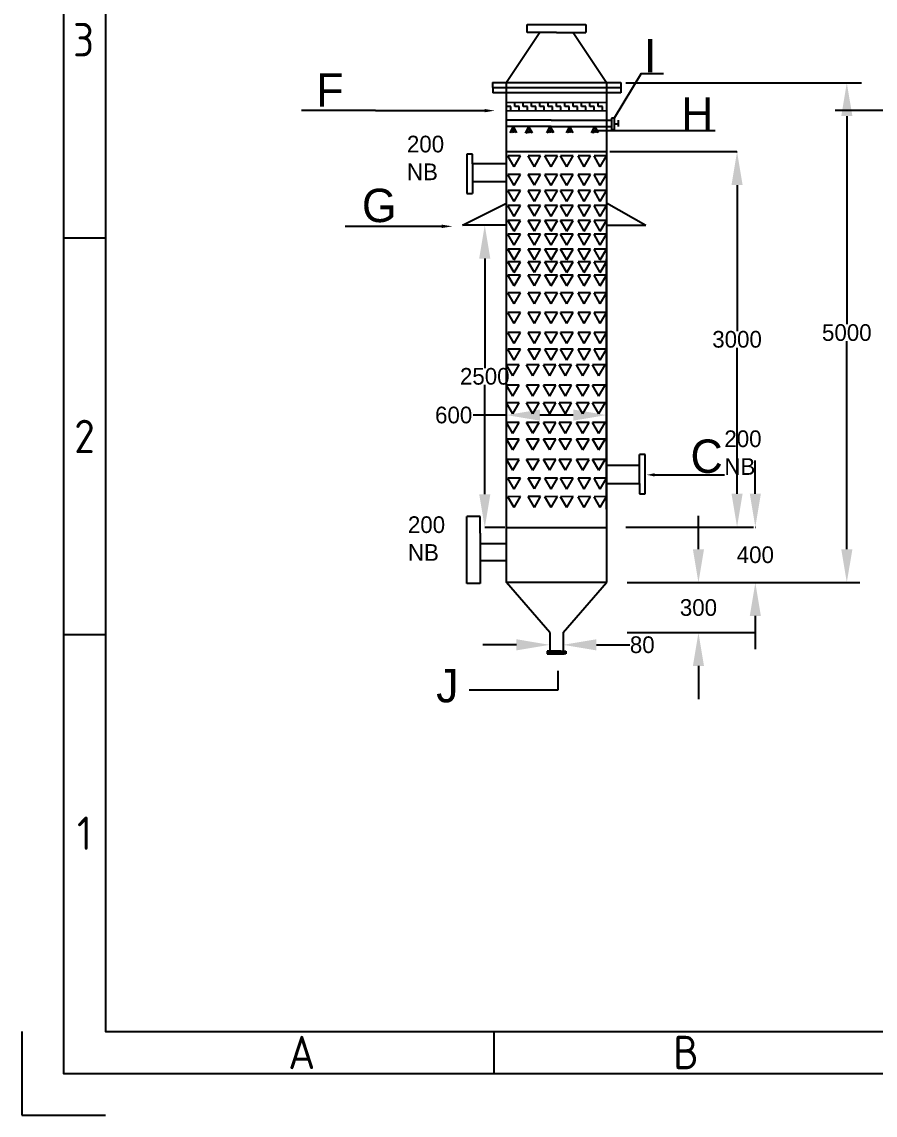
# Model space of a CAD drawing. Header units: inches. Extents: x -36349 to 130474, y -1458 to 49216.
# Drawn here: x 26691 to 31808, y 145 to 6702 of the extents above; entities that cross this region are included whole.
import ezdxf
from ezdxf.enums import TextEntityAlignment as Align

# ---------------------------------------------------------------- set-up
doc = ezdxf.new("R2010")
doc.units = ezdxf.units.IN
doc.header["$MEASUREMENT"] = 0
for name, color, linetype in [('BORDER', 7, 'Continuous'), ('EQTXT', 6, 'Continuous'), ('Layer1', 7, 'Continuous')]:
    doc.layers.add(name, color=color, linetype=linetype)
doc.styles.add('ISOCP', font='isocp.shx')
doc.dimstyles.get("Standard").update_dxf_attribs({"dimtxt": 80, "dimasz": 50, "dimexe": 0.18, "dimexo": 40, "dimgap": 0.09, "dimtad": 0, "dimtih": 1, "dimtoh": 1, "dimdec": 0, "dimzin": 0, "dimdsep": 46, "dimtxsty": 'Standard', "dimcen": 0.09, "dimclrd": 6, "dimclre": 6, "dimclrt": 5, "dimadec": 0, "dimazin": 0, "dimtfac": 1, "dimtdec": 0, "dimtofl": 0, "dimtmove": 0, "dimatfit": 3, "dimfxl": 1, "dimtolj": 1, "dimtzin": 0, "dimarcsym": 0})

# ---------------------------------------------------------------- blocks, each defined once
blk = doc.blocks.new('*D103')
at = {"layer": 'Defpoints', "color": 0, "linetype": 'ByBlock', "transparency": 16777216}
for p in [(29597.1, 4343.6), (29597.1, 4343.6), (30197, 4343.6)]:
    blk.add_point(p, dxfattribs=at)
at = {"layer": 'EQTXT', "color": 6, "lineweight": -2, "transparency": 16777216}
for p, q in [((29597.1, 4343.6), (29397.1, 4343.6)), ((29597.1, 4343.6), (29597.1, 4343.8)), ((29997, 4343.6), (29797.1, 4343.6)), ((30197, 4343.6), (30197, 4343.8))]:
    blk.add_line(p, q, dxfattribs=at)
at = {"layer": 'EQTXT', "color": 6, "linetype": 'ByBlock', "transparency": 16777216}
for points in [[(29797.1, 4376.9), (29797.1, 4310.3), (29597.1, 4343.6)], [(29997, 4376.9), (29997, 4310.3), (30197, 4343.6)]]:
    blk.add_solid(points, dxfattribs=at)
at = {"layer": 'EQTXT', "color": 7, "linetype": 'ByBlock', "transparency": 16777216, "insert": (29280.3, 4343.6), "char_height": 100, "attachment_point": 5}
blk.add_mtext('\\A1;600', dxfattribs=at)
blk = doc.blocks.new('*D105')
at = {"layer": 'Defpoints', "color": 0, "linetype": 'ByBlock', "transparency": 16777216}
for p in [(30491.4, 5922.9), (30491.4, 3672.3), (30979.6, 3672.3)]:
    blk.add_point(p, dxfattribs=at)
at = {"layer": 'EQTXT', "color": 6, "lineweight": -2, "transparency": 16777216}
for p, q in [((30978.6, 5922.9), (30979.8, 5922.9)), ((30979.6, 5722.9), (30979.6, 4847.7)), ((30979.6, 3872.3), (30979.6, 4747.5)), ((30978.6, 3672.3), (30979.8, 3672.3))]:
    blk.add_line(p, q, dxfattribs=at)
at = {"layer": 'EQTXT', "color": 6, "linetype": 'ByBlock', "transparency": 16777216}
for points in [[(30946.3, 5722.9), (31013, 5722.9), (30979.6, 5922.9)], [(30946.3, 3872.3), (31013, 3872.3), (30979.6, 3672.3)]]:
    blk.add_solid(points, dxfattribs=at)
at = {"layer": 'EQTXT', "color": 7, "linetype": 'ByBlock', "transparency": 16777216, "insert": (30979.6, 4797.6), "char_height": 100, "attachment_point": 5}
blk.add_mtext('\\A1;3000', dxfattribs=at)
blk = doc.blocks.new('*D107')
at = {"layer": 'Defpoints', "color": 0, "linetype": 'ByBlock', "transparency": 16777216}
for p in [(31077.4, 3672.3), (31077.4, 3339), (31089.2, 3339)]:
    blk.add_point(p, dxfattribs=at)
at = {"layer": 'EQTXT', "color": 6, "lineweight": -2, "transparency": 16777216}
for p, q in [((31089.2, 3872.3), (31089.2, 4072.3)), ((31089.2, 3672.3), (31089.4, 3672.3)), ((31089.2, 3339), (31089.4, 3339)), ((31089.2, 3139), (31089.2, 2939))]:
    blk.add_line(p, q, dxfattribs=at)
at = {"layer": 'EQTXT', "color": 6, "linetype": 'ByBlock', "transparency": 16777216}
for points in [[(31055.9, 3872.3), (31122.6, 3872.3), (31089.2, 3672.3)], [(31055.9, 3139), (31122.6, 3139), (31089.2, 3339)]]:
    blk.add_solid(points, dxfattribs=at)
at = {"layer": 'EQTXT', "color": 7, "linetype": 'ByBlock', "transparency": 16777216, "insert": (31089.2, 3505.6), "char_height": 100, "attachment_point": 5}
blk.add_mtext('\\A1;400', dxfattribs=at)
blk = doc.blocks.new('*D108')
at = {"layer": 'Defpoints', "color": 0, "linetype": 'ByBlock', "transparency": 16777216}
for p in [(31089.2, 3339), (30748.1, 3039), (31089.2, 3039)]:
    blk.add_point(p, dxfattribs=at)
at = {"layer": 'EQTXT', "color": 6, "lineweight": -2, "transparency": 16777216}
for p, q in [((30748.1, 3539), (30748.1, 3739)), ((30749.1, 3339), (30747.9, 3339)), ((30749.1, 3039), (30747.9, 3039)), ((30748.1, 2839), (30748.1, 2639))]:
    blk.add_line(p, q, dxfattribs=at)
at = {"layer": 'EQTXT', "color": 6, "linetype": 'ByBlock', "transparency": 16777216}
for points in [[(30714.7, 3539), (30781.4, 3539), (30748.1, 3339)], [(30714.7, 2839), (30781.4, 2839), (30748.1, 3039)]]:
    blk.add_solid(points, dxfattribs=at)
at = {"layer": 'EQTXT', "color": 7, "linetype": 'ByBlock', "transparency": 16777216, "insert": (30748.1, 3189), "char_height": 100, "attachment_point": 5}
blk.add_mtext('\\A1;300', dxfattribs=at)
blk = doc.blocks.new('*D109')
at = {"layer": 'Defpoints', "color": 0, "linetype": 'ByBlock', "transparency": 16777216}
for p in [(29467.5, 5482.6), (29466.7, 3668.6), (29467.5, 3668.6)]:
    blk.add_point(p, dxfattribs=at)
at = {"layer": 'EQTXT', "color": 6, "lineweight": -2, "transparency": 16777216}
for p, q in [((29466.7, 5482.6), (29466.5, 5482.6)), ((29466.7, 5282.6), (29466.7, 4625.7)), ((29466.7, 3868.6), (29466.7, 4525.5)), ((29466.7, 3668.6), (29466.5, 3668.6))]:
    blk.add_line(p, q, dxfattribs=at)
at = {"layer": 'EQTXT', "color": 6, "linetype": 'ByBlock', "transparency": 16777216}
for points in [[(29433.4, 5282.6), (29500.1, 5282.6), (29466.7, 5482.6)], [(29433.4, 3868.6), (29500.1, 3868.6), (29466.7, 3668.6)]]:
    blk.add_solid(points, dxfattribs=at)
at = {"layer": 'EQTXT', "color": 7, "linetype": 'ByBlock', "transparency": 16777216, "insert": (29466.7, 4575.6), "char_height": 100, "attachment_point": 5}
blk.add_mtext('\\A1;2500', dxfattribs=at)
blk = doc.blocks.new('*D116')
at = {"layer": 'Defpoints', "color": 0, "linetype": 'ByBlock', "transparency": 16777216}
for p in [(29856.1, 3039), (29936.1, 3038.7), (29936.1, 2965.9)]:
    blk.add_point(p, dxfattribs=at)
at = {"layer": 'EQTXT', "color": 6, "lineweight": -2, "transparency": 16777216}
for p, q in [((29656.1, 2965.9), (29456.1, 2965.9)), ((29856.1, 2966.9), (29856.1, 2965.7)), ((29936.1, 2966.9), (29936.1, 2965.7)), ((30136.1, 2965.9), (30336.1, 2965.9))]:
    blk.add_line(p, q, dxfattribs=at)
at = {"layer": 'EQTXT', "color": 6, "linetype": 'ByBlock', "transparency": 16777216}
for points in [[(29656.1, 2999.3), (29656.1, 2932.6), (29856.1, 2965.9)], [(30136.1, 2999.3), (30136.1, 2932.6), (29936.1, 2965.9)]]:
    blk.add_solid(points, dxfattribs=at)
at = {"layer": 'EQTXT', "color": 7, "linetype": 'ByBlock', "transparency": 16777216, "insert": (30411.2, 2965.9), "char_height": 100, "attachment_point": 5}
blk.add_mtext('\\A1;80', dxfattribs=at)
blk = doc.blocks.new('*D118')
at = {"layer": 'Defpoints', "color": 0, "linetype": 'ByBlock', "transparency": 16777216}
for p in [(31725, 6337), (31637.8, 3339), (31725, 3339)]:
    blk.add_point(p, dxfattribs=at)
at = {"layer": 'EQTXT', "color": 6, "lineweight": -2, "transparency": 16777216}
for p, q in [((31638.8, 6337), (31637.7, 6337)), ((31637.8, 6137), (31637.8, 4888.1)), ((31637.8, 3539), (31637.8, 4787.9)), ((31638.8, 3339), (31637.7, 3339))]:
    blk.add_line(p, q, dxfattribs=at)
at = {"layer": 'EQTXT', "color": 6, "linetype": 'ByBlock', "transparency": 16777216}
for points in [[(31604.5, 6137), (31671.2, 6137), (31637.8, 6337)], [(31604.5, 3539), (31671.2, 3539), (31637.8, 3339)]]:
    blk.add_solid(points, dxfattribs=at)
at = {"layer": 'EQTXT', "color": 7, "linetype": 'ByBlock', "transparency": 16777216, "insert": (31637.8, 4838), "char_height": 100, "attachment_point": 5}
blk.add_mtext('\\A1;5000', dxfattribs=at)

msp = doc.modelspace()

# ---------------------------------------------------------------- linework, layer by layer
at = {"color": 7, "linetype": 'ByBlock'}
for p, q in [((29797, 6638.8), (29597, 6338.8)), ((29897, 6638.8), (29797, 6638.8)), ((29897, 6638.8), (29997, 6638.8)), ((29997, 6638.8), (30197, 6338.8)), ((29597.1, 6288.8), (29597, 6338.8)), ((30197.1, 6338.8), (30197.1, 3338.8)), ((29597.1, 3338.8), (29597.1, 6288.8)), ((29597.1, 6219.2), (30197.1, 6220.3)), ((29622.1, 6194.2), (29597.1, 6194.2)), ((29597.1, 6169.2), (30197.1, 6170.3)), ((29622.1, 6169.2), (29622.1, 6194.2)), ((29647.1, 6194.3), (29647.1, 6219.3)), ((29672.1, 6194.3), (29647.1, 6194.3)), ((29672.1, 6169.3), (29672.1, 6194.3)), ((29697.1, 6194.4), (29697.1, 6219.4)), ((29722.1, 6194.4), (29697.1, 6194.4)), ((29722.1, 6169.4), (29722.1, 6194.4)), ((29747.1, 6194.5), (29747.1, 6219.5)), ((29772.1, 6194.5), (29747.1, 6194.5)), ((29772.1, 6169.5), (29772.1, 6194.5)), ((29797.1, 6194.5), (29797.1, 6219.5)), ((29822.1, 6194.6), (29797.1, 6194.5)), ((29822.1, 6169.6), (29822.1, 6194.6)), ((29847.1, 6194.6), (29847.1, 6219.6)), ((29872.1, 6194.7), (29847.1, 6194.6)), ((29872.1, 6169.7), (29872.1, 6194.7)), ((29897.1, 6194.7), (29897.1, 6219.7)), ((29922.1, 6194.8), (29897.1, 6194.7)), ((29922.1, 6169.8), (29922.1, 6194.8)), ((29947.1, 6194.8), (29947.1, 6219.8)), ((29972.1, 6194.9), (29947.1, 6194.8)), ((29972.1, 6169.9), (29972.1, 6194.9)), ((29997.1, 6194.9), (29997.1, 6219.9)), ((30022.1, 6195), (29997.1, 6194.9)), ((30022.1, 6170), (30022.1, 6195)), ((30047.1, 6195), (30047.1, 6220)), ((30072.1, 6195), (30047.1, 6195)), ((30072.1, 6170), (30072.1, 6195)), ((30097.1, 6195.1), (30097.1, 6220.1)), ((30122.1, 6195.1), (30097.1, 6195.1)), ((30122.1, 6170.1), (30122.1, 6195.1)), ((30147.1, 6195.2), (30147.1, 6220.2)), ((30172.1, 6195.2), (30147.1, 6195.2)), ((30172.1, 6170.2), (30172.1, 6195.2)), ((30197, 6204.6), (30197, 6204.6)), ((29865.4, 6112.5), (30227.4, 6112.5)), ((30245.5, 6123.9), (30227.4, 6123.9)), ((30227.4, 6123.9), (30227.4, 6112.5)), ((30227.4, 6112.5), (30227.4, 6057.4)), ((30245.5, 6057.4), (30245.5, 6123.9)), ((30267.7, 6112.8), (30267.7, 6075.4)), ((29865.4, 6073.5), (30226.7, 6073.5)), ((30227.4, 6057.4), (30245.5, 6057.4)), ((30245.5, 6090.6), (30267.7, 6090.6)), ((29681.1, 5897.7), (29606.1, 5897.6)), ((29764.5, 5832.8), (29801.8, 5897.8)), ((29902.4, 5897.7), (29827.4, 5897.6)), ((29865.1, 5832.7), (29902.4, 5897.7)), ((30100.9, 5897.7), (30025.9, 5897.6)), ((30063.6, 5832.7), (30100.9, 5897.7)), ((30159.7, 5832.7), (30197.1, 5897.7)), ((29681, 5786.7), (29606, 5786.5)), ((29764.4, 5721.8), (29801.8, 5786.8)), ((29902.4, 5786.7), (29827.4, 5786.5)), ((29865, 5721.6), (29902.4, 5786.7)), ((30100.9, 5786.7), (30025.9, 5786.5)), ((30063.5, 5721.6), (30100.9, 5786.7)), ((30159.6, 5721.6), (30197, 5786.7)), ((29681.1, 5689.9), (29606.1, 5689.8)), ((29764.5, 5625), (29801.8, 5690)), ((29902.4, 5689.9), (29827.4, 5689.8)), ((29865.1, 5624.9), (29902.4, 5689.9)), ((30100.9, 5689.9), (30025.9, 5689.8)), ((30063.6, 5624.9), (30100.9, 5689.9)), ((30159.7, 5624.9), (30197.1, 5689.9)), ((29681, 5600.6), (29606, 5600.5)), ((29764.4, 5535.8), (29801.8, 5600.8)), ((29902.4, 5600.6), (29827.4, 5600.5)), ((29865, 5535.6), (29902.4, 5600.6)), ((30100.9, 5600.6), (30025.9, 5600.5)), ((30063.5, 5535.6), (30100.9, 5600.6)), ((30159.6, 5535.6), (30197, 5600.6)), ((29681, 5511.6), (29606, 5511.4)), ((29764.4, 5446.7), (29801.8, 5511.7)), ((29902.4, 5511.6), (29827.4, 5511.4)), ((29865, 5446.5), (29902.4, 5511.6)), ((30100.9, 5511.6), (30025.9, 5511.4)), ((30063.5, 5446.5), (30100.9, 5511.6)), ((30159.6, 5446.5), (30197, 5511.6)), ((29681, 5428.3), (29606, 5428.1)), ((29764.4, 5363.4), (29801.8, 5428.4)), ((29902.4, 5428.3), (29827.4, 5428.1)), ((29865, 5363.2), (29902.4, 5428.3)), ((30100.9, 5428.3), (30025.9, 5428.1)), ((30063.5, 5363.2), (30100.9, 5428.3)), ((30159.6, 5363.2), (30197, 5428.3)), ((29681, 5339), (29606, 5338.8)), ((29764.4, 5274.1), (29801.8, 5339.1)), ((29902.4, 5339), (29827.4, 5338.8)), ((29865, 5273.9), (29902.4, 5339)), ((30100.9, 5339), (30025.9, 5338.8)), ((30063.5, 5273.9), (30100.9, 5339)), ((30159.6, 5273.9), (30197, 5339)), ((29681, 5263.5), (29606, 5263.3)), ((29764.4, 5198.6), (29801.8, 5263.6)), ((29902.4, 5263.5), (29827.4, 5263.3)), ((29865, 5198.5), (29902.4, 5263.5)), ((30100.9, 5263.5), (30025.9, 5263.3)), ((30063.5, 5198.5), (30100.9, 5263.5)), ((30159.6, 5198.5), (30197, 5263.5)), ((30197, 3780.3), (30197, 5280.3)), ((29681, 5183.8), (29606, 5183.7)), ((29764.4, 5118.9), (29801.8, 5183.9)), ((29902.4, 5183.8), (29827.4, 5183.7)), ((29865, 5118.8), (29902.4, 5183.8)), ((30100.9, 5183.8), (30025.9, 5183.7)), ((30063.5, 5118.8), (30100.9, 5183.8)), ((30159.6, 5118.8), (30197, 5183.8)), ((30197, 5147.2), (30197, 3647.2)), ((29681, 5076.4), (29606, 5076.3)), ((29902.4, 5076.4), (29827.4, 5076.3)), ((29865, 5011.4), (29902.4, 5076.4)), ((29959.3, 5011.4), (29921.7, 5076.3)), ((30100.9, 5076.4), (30025.9, 5076.3)), ((30063.5, 5011.4), (30100.9, 5076.4)), ((30197, 5076.4), (30122, 5076.3)), ((29681, 4958.6), (29606, 4958.4)), ((29643.6, 4893.5), (29606, 4958.4)), ((29643.6, 4893.5), (29681, 4958.6)), ((29801.8, 4958.7), (29726.8, 4958.6)), ((29764.4, 4893.7), (29726.8, 4958.6)), ((29764.4, 4893.7), (29801.8, 4958.7)), ((29902.4, 4958.6), (29827.4, 4958.4)), ((29865, 4893.5), (29827.4, 4958.4)), ((29865, 4893.5), (29902.4, 4958.6)), ((29996.7, 4958.6), (29921.7, 4958.4)), ((29959.3, 4893.5), (29921.7, 4958.4)), ((29959.3, 4893.5), (29996.7, 4958.6)), ((30100.9, 4958.6), (30025.9, 4958.4)), ((30063.5, 4893.5), (30025.9, 4958.4)), ((30063.5, 4893.5), (30100.9, 4958.6)), ((30197, 4958.6), (30122, 4958.4)), ((30159.6, 4893.5), (30122, 4958.4)), ((30159.6, 4893.5), (30197, 4958.6)), ((29681, 4838.8), (29606, 4838.7)), ((29681, 4739), (29606, 4738.8)), ((29672.1, 4644.7), (29597.1, 4644.6)), ((29634.7, 4579.7), (29597.1, 4644.6)), ((29634.7, 4579.7), (29672.1, 4644.7)), ((29792.8, 4644.9), (29717.8, 4644.7)), ((29755.4, 4579.8), (29717.8, 4644.7)), ((29755.4, 4579.8), (29792.8, 4644.9)), ((29893.4, 4644.7), (29818.4, 4644.6)), ((29856, 4579.7), (29818.4, 4644.6)), ((29856, 4579.7), (29893.4, 4644.7)), ((29987.7, 4644.7), (29912.7, 4644.6)), ((29950.3, 4579.7), (29912.7, 4644.6)), ((29950.3, 4579.7), (29987.7, 4644.7)), ((30091.9, 4644.7), (30016.9, 4644.6)), ((30054.5, 4579.7), (30016.9, 4644.6)), ((30054.5, 4579.7), (30091.9, 4644.7)), ((30188, 4644.7), (30113, 4644.6)), ((30150.6, 4579.7), (30113, 4644.6)), ((30150.6, 4579.7), (30188, 4644.7)), ((29672.1, 4522.3), (29597.1, 4522.2)), ((29634.7, 4457.3), (29597.1, 4522.2)), ((29634.7, 4457.3), (29672.1, 4522.3)), ((29792.8, 4522.4), (29717.8, 4522.3)), ((29755.4, 4457.4), (29717.8, 4522.3)), ((29755.4, 4457.4), (29792.8, 4522.4)), ((29893.4, 4522.3), (29818.4, 4522.2)), ((29856, 4457.3), (29818.4, 4522.2)), ((29856, 4457.3), (29893.4, 4522.3)), ((29987.7, 4522.3), (29912.7, 4522.2)), ((29950.3, 4457.3), (29912.7, 4522.2)), ((29950.3, 4457.3), (29987.7, 4522.3)), ((30091.9, 4522.3), (30016.9, 4522.2)), ((30054.5, 4457.3), (30016.9, 4522.2)), ((30054.5, 4457.3), (30091.9, 4522.3)), ((30188, 4522.3), (30113, 4522.2)), ((30150.6, 4457.3), (30113, 4522.2)), ((30150.6, 4457.3), (30188, 4522.3)), ((29672.1, 4416.7), (29597.1, 4416.6)), ((29634.7, 4351.7), (29597.1, 4416.6)), ((29634.7, 4351.7), (29672.1, 4416.7)), ((29792.8, 4416.9), (29717.8, 4416.7)), ((29755.4, 4351.9), (29717.8, 4416.7)), ((29755.4, 4351.9), (29792.8, 4416.9)), ((29893.4, 4416.7), (29818.4, 4416.6)), ((29856, 4351.7), (29818.4, 4416.6)), ((29856, 4351.7), (29893.4, 4416.7)), ((29987.7, 4416.7), (29912.7, 4416.6)), ((29950.3, 4351.7), (29912.7, 4416.6)), ((29950.3, 4351.7), (29987.7, 4416.7)), ((30091.9, 4416.7), (30016.9, 4416.6)), ((30054.5, 4351.7), (30016.9, 4416.6)), ((30054.5, 4351.7), (30091.9, 4416.7)), ((30188, 4416.7), (30113, 4416.6)), ((30150.6, 4351.7), (30113, 4416.6)), ((30150.6, 4351.7), (30188, 4416.7)), ((29672.1, 4299.2), (29597.1, 4299.1)), ((29634.7, 4234.2), (29597.1, 4299.1)), ((29634.7, 4234.2), (29672.1, 4299.2)), ((29792.8, 4299.3), (29717.8, 4299.2)), ((29755.4, 4234.3), (29717.8, 4299.2)), ((29755.4, 4234.3), (29792.8, 4299.3)), ((29893.4, 4299.2), (29818.4, 4299.1)), ((29856, 4234.2), (29818.4, 4299.1)), ((29856, 4234.2), (29893.4, 4299.2)), ((29987.7, 4299.2), (29912.7, 4299.1)), ((29950.3, 4234.2), (29912.7, 4299.1)), ((29950.3, 4234.2), (29987.7, 4299.2)), ((30091.9, 4299.2), (30016.9, 4299.1)), ((30054.5, 4234.2), (30016.9, 4299.1)), ((30054.5, 4234.2), (30091.9, 4299.2)), ((30188, 4299.2), (30113, 4299.1)), ((30150.6, 4234.2), (30113, 4299.1)), ((30150.6, 4234.2), (30188, 4299.2)), ((29672.1, 4199.5), (29597.1, 4199.4)), ((29634.7, 4134.5), (29597.1, 4199.4)), ((29634.7, 4134.5), (29672.1, 4199.5)), ((29792.8, 4199.7), (29717.8, 4199.5)), ((29755.4, 4134.6), (29717.8, 4199.5)), ((29755.4, 4134.6), (29792.8, 4199.7)), ((29893.4, 4199.5), (29818.4, 4199.4)), ((29856, 4134.5), (29818.4, 4199.4)), ((29856, 4134.5), (29893.4, 4199.5)), ((29987.7, 4199.5), (29912.7, 4199.4)), ((29950.3, 4134.5), (29912.7, 4199.4)), ((29950.3, 4134.5), (29987.7, 4199.5)), ((30091.9, 4199.5), (30016.9, 4199.4)), ((30054.5, 4134.5), (30016.9, 4199.4)), ((30054.5, 4134.5), (30091.9, 4199.5)), ((30188, 4199.5), (30113, 4199.4)), ((30150.6, 4134.5), (30113, 4199.4)), ((30150.6, 4134.5), (30188, 4199.5)), ((29672.1, 4077.7), (29597.1, 4077.6)), ((29634.7, 4012.7), (29597.1, 4077.6)), ((29634.7, 4012.7), (29672.1, 4077.7)), ((29792.8, 4077.8), (29717.8, 4077.7)), ((29755.4, 4012.8), (29717.8, 4077.7)), ((29755.4, 4012.8), (29792.8, 4077.8)), ((29893.4, 4077.7), (29818.4, 4077.6)), ((29856, 4012.7), (29818.4, 4077.6)), ((29856, 4012.7), (29893.4, 4077.7)), ((29987.7, 4077.7), (29912.7, 4077.6)), ((29950.3, 4012.7), (29912.7, 4077.6)), ((29950.3, 4012.7), (29987.7, 4077.7)), ((30091.9, 4077.7), (30016.9, 4077.6)), ((30054.5, 4012.7), (30016.9, 4077.6)), ((30054.5, 4012.7), (30091.9, 4077.7)), ((30188, 4077.7), (30113, 4077.6)), ((30150.6, 4012.7), (30113, 4077.6)), ((30150.6, 4012.7), (30188, 4077.7)), ((29681, 3965.5), (29606, 3965.3)), ((29681, 3854.5), (29606, 3854.4)), ((30197, 3338.8), (29597.1, 3338.8))]:
    msp.add_line(p, q, dxfattribs=at)
for p, q in [((29618.2, 6036.5), (29639, 6073.6)), ((29620.8, 6035.9), (29623.4, 6040.7)), ((29625.4, 6043.3), (29628, 6048.1)), ((29627.1, 6038.4), (29629.7, 6043.2)), ((29629.3, 6035.9), (29631.8, 6040.7)), ((29629.7, 6050), (29632.3, 6054.8)), ((29632.1, 6047.8), (29634.7, 6052.6)), ((29632.1, 6041.3), (29634.7, 6046.1)), ((29632.4, 6056), (29635, 6060.8)), ((29633.3, 6038.4), (29635.8, 6043.2)), ((29635.4, 6054.1), (29638, 6058.9)), ((29635.7, 6047.8), (29638.2, 6052.6)), ((29636.4, 6062), (29638.9, 6066.8)), ((29636.4, 6044), (29638.9, 6048.8)), ((29636.4, 6038.4), (29638.9, 6043.2)), ((29659.9, 6036.5), (29639, 6073.6)), ((29643.7, 6062), (29640.6, 6066.8)), ((29644, 6053.3), (29640.9, 6058.1)), ((29645.5, 6038.4), (29642.4, 6043.2)), ((29646.4, 6053.3), (29643.3, 6058.1)), ((29646.4, 6045), (29643.3, 6049.7)), ((29647.7, 6047.4), (29644.6, 6052.2)), ((29647.8, 6055.4), (29644.7, 6060.2)), ((29650, 6038.4), (29646.9, 6043.2)), ((29652.2, 6040.1), (29649.1, 6044.9)), ((29652.8, 6045.8), (29649.7, 6050.6)), ((29656.9, 6039.1), (29653.8, 6043.9)), ((29711, 6035.4), (29731.9, 6072.5)), ((29713.6, 6034.8), (29716.2, 6039.6)), ((29718.2, 6042.2), (29720.8, 6047)), ((29719.9, 6037.3), (29722.5, 6042.1)), ((29722.1, 6034.8), (29724.6, 6039.6)), ((29722.5, 6048.9), (29725.1, 6053.7)), ((29725, 6046.7), (29727.5, 6051.5)), ((29725, 6040.2), (29727.5, 6045)), ((29725.2, 6054.9), (29727.8, 6059.7)), ((29726.1, 6037.3), (29728.7, 6042.1)), ((29728.2, 6053), (29730.8, 6057.8)), ((29728.5, 6046.7), (29731.1, 6051.5)), ((29729.2, 6060.9), (29731.7, 6065.7)), ((29729.2, 6042.9), (29731.7, 6047.7)), ((29729.2, 6037.3), (29731.7, 6042.1)), ((29752.7, 6035.4), (29731.9, 6072.5)), ((29736.5, 6060.9), (29733.4, 6065.7)), ((29736.8, 6052.2), (29733.7, 6057)), ((29738.3, 6037.3), (29735.2, 6042.1)), ((29739.2, 6052.2), (29736.1, 6057)), ((29739.2, 6043.8), (29736.1, 6048.6)), ((29740.5, 6046.3), (29737.4, 6051.1)), ((29740.6, 6054.3), (29737.5, 6059.1)), ((29742.8, 6037.3), (29739.7, 6042.1)), ((29745, 6039), (29741.9, 6043.8)), ((29745.6, 6044.7), (29742.5, 6049.5)), ((29749.7, 6038), (29746.6, 6042.8)), ((29839, 6036.5), (29859.8, 6073.6)), ((29841.6, 6035.9), (29844.1, 6040.7)), ((29846.2, 6043.3), (29848.8, 6048.1)), ((29847.9, 6038.4), (29850.5, 6043.2)), ((29850, 6035.9), (29852.6, 6040.7)), ((29850.5, 6050), (29853.1, 6054.8)), ((29852.9, 6047.8), (29855.5, 6052.6)), ((29852.9, 6041.3), (29855.5, 6046.1)), ((29853.2, 6056), (29855.8, 6060.8)), ((29854.1, 6038.4), (29856.6, 6043.2)), ((29856.2, 6054.1), (29858.8, 6058.9)), ((29856.5, 6047.8), (29859, 6052.6)), ((29857.1, 6062), (29859.7, 6066.8)), ((29857.1, 6044), (29859.7, 6048.8)), ((29857.1, 6038.4), (29859.7, 6043.2)), ((29880.6, 6036.5), (29859.8, 6073.6)), ((29864.5, 6062), (29861.4, 6066.8)), ((29864.8, 6053.3), (29861.7, 6058.1)), ((29866.3, 6038.4), (29863.2, 6043.2)), ((29867.1, 6053.3), (29864, 6058.1)), ((29867.1, 6045), (29864, 6049.7)), ((29868.5, 6055.4), (29865.4, 6060.2)), ((29868.5, 6047.4), (29865.4, 6052.2)), ((29870.8, 6038.4), (29867.7, 6043.2)), ((29873, 6040.1), (29869.9, 6044.9)), ((29873.6, 6045.8), (29870.5, 6050.6)), ((29877.7, 6039.1), (29874.6, 6043.9)), ((29956, 6036.5), (29976.8, 6073.6)), ((29958.5, 6035.9), (29961.1, 6040.7)), ((29963.1, 6043.3), (29965.7, 6048.1)), ((29964.9, 6038.4), (29967.4, 6043.2)), ((29967, 6035.9), (29969.6, 6040.7)), ((29967.4, 6050), (29970, 6054.8)), ((29969.9, 6047.8), (29972.5, 6052.6)), ((29969.9, 6041.3), (29972.5, 6046.1)), ((29970.1, 6056), (29972.7, 6060.8)), ((29971, 6038.4), (29973.6, 6043.2)), ((29973.1, 6054.1), (29975.7, 6058.9)), ((29973.4, 6047.8), (29976, 6052.6)), ((29974.1, 6062), (29976.7, 6066.8)), ((29974.1, 6044), (29976.7, 6048.8)), ((29974.1, 6038.4), (29976.7, 6043.2)), ((29997.6, 6036.5), (29976.8, 6073.6)), ((29981.5, 6062), (29978.4, 6066.8)), ((29981.7, 6053.3), (29978.7, 6058.1)), ((29983.2, 6038.4), (29980.1, 6043.2)), ((29984.1, 6053.3), (29981, 6058.1)), ((29984.1, 6045), (29981, 6049.7)), ((29985.5, 6055.4), (29982.4, 6060.2)), ((29985.5, 6047.4), (29982.4, 6052.2)), ((29987.8, 6038.4), (29984.7, 6043.2)), ((29989.9, 6040.1), (29986.8, 6044.9)), ((29990.5, 6045.8), (29987.4, 6050.6)), ((29994.6, 6039.1), (29991.5, 6043.9)), ((30106.8, 6036.5), (30127.6, 6073.6)), ((30109.3, 6035.9), (30111.9, 6040.7)), ((30113.9, 6043.3), (30116.5, 6048.1)), ((30115.7, 6038.4), (30118.3, 6043.2)), ((30117.8, 6035.9), (30120.4, 6040.7)), ((30118.2, 6050), (30120.8, 6054.8)), ((30120.7, 6047.8), (30123.3, 6052.6)), ((30120.7, 6041.3), (30123.3, 6046.1)), ((30120.9, 6056), (30123.5, 6060.8)), ((30121.8, 6038.4), (30124.4, 6043.2)), ((30123.9, 6054.1), (30126.5, 6058.9)), ((30124.2, 6047.8), (30126.8, 6052.6)), ((30124.9, 6062), (30127.5, 6066.8)), ((30124.9, 6044), (30127.5, 6048.8)), ((30124.9, 6038.4), (30127.5, 6043.2)), ((30148.4, 6036.5), (30127.6, 6073.6)), ((30132.3, 6062), (30129.2, 6066.8)), ((30132.6, 6053.3), (30129.5, 6058.1)), ((30134, 6038.4), (30130.9, 6043.2)), ((30134.9, 6053.3), (30131.8, 6058.1)), ((30134.9, 6045), (30131.8, 6049.7)), ((30136.3, 6055.4), (30133.2, 6060.2)), ((30136.3, 6047.4), (30133.2, 6052.2)), ((30138.6, 6038.4), (30135.5, 6043.2)), ((30140.7, 6040.1), (30137.6, 6044.9)), ((30141.3, 6045.8), (30138.2, 6050.6)), ((30145.4, 6039.1), (30142.3, 6043.9))]:
    msp.add_line(p, q)
at = {"layer": 'BORDER', "color": 0}
for p, q in [((27192, 5405.4), (26941.5, 5405.4)), ((27192, 3025.8), (26941.5, 3025.8)), ((26691, 646.2), (26691, 145.2)), ((29521.5, 646.2), (29521.5, 395.7)), ((26691, 145.2), (27192, 145.2))]:
    msp.add_line(p, q, dxfattribs=at)
for points in [[(41319.5, 395.7), (41319.5, 10415.2), (26941.5, 10415.2), (26941.5, 395.7)], [(41069, 646.2), (41069, 10164.7), (27192, 10164.7), (27192, 646.2)]]:
    msp.add_lwpolyline(points, close=True, dxfattribs=at)
at = {"layer": 'EQTXT', "color": 7, "linetype": 'ByBlock'}
for p, q in [((29720.8, 6638.8), (29720.8, 6686.5)), ((29720.8, 6686.5), (30073.3, 6686.5)), ((29797, 6638.8), (29720.8, 6638.8)), ((29997, 6638.8), (30073.3, 6638.8)), ((30073.3, 6686.5), (30073.3, 6638.8)), ((30404.2, 6392.7), (30242.2, 6123.9)), ((30404.2, 6392.7), (30463.6, 6392.7)), ((30463.6, 6392.7), (30538.4, 6392.7)), ((29513.9, 6338.8), (30283.6, 6338.8)), ((29513.9, 6338.8), (29514.5, 6277.4)), ((29514.5, 6308.1), (30283.6, 6308.1)), ((30197.1, 6338.8), (30197.1, 6277.4)), ((30283.6, 6338.8), (30283.6, 6277.4)), ((30313.1, 6337), (31725, 6337)), ((30283.6, 6277.4), (29514.5, 6277.4)), ((28811.2, 6169.5), (28366.9, 6169.5)), ((28811.2, 6169.5), (29496.1, 6169.5)), ((32012.4, 6169.5), (31568.1, 6169.5)), ((29865.4, 6112.5), (29597.1, 6112.5)), ((29865.4, 6073.5), (29597.1, 6073.5)), ((30145.4, 6049.9), (30555.1, 6049.9)), ((30555.1, 6049.9), (30848.7, 6049.9)), ((29393.9, 5909.4), (29359.9, 5909.4)), ((29359.9, 5909.4), (29359.9, 5672.3)), ((29393.9, 5851.1), (29393.9, 5909.4)), ((29597.1, 5924), (30197.1, 5924)), ((30979.2, 5922.9), (30216.9, 5922.9)), ((29597.1, 5851.1), (29393.9, 5851.1)), ((29393.9, 5851.1), (29393.9, 5742.1)), ((29393.9, 5742.1), (29393.9, 5672.3)), ((29395.5, 5742.1), (29393.9, 5742.1)), ((29597.1, 5742.1), (29395.5, 5742.1)), ((29359.9, 5672.3), (29393.9, 5672.3)), ((29334.1, 5482.6), (29597.1, 5614.6)), ((30197, 5616.5), (30432.7, 5482.6)), ((29209.3, 5475.7), (28630.3, 5475.7)), ((29597.1, 5482.6), (29334.1, 5482.6)), ((30197, 5482.6), (30433.5, 5482.6)), ((30428.9, 4108), (30394.8, 4108)), ((30394.8, 4105.4), (30394.8, 4108)), ((30394.8, 4042.3), (30394.8, 4105.4)), ((30428.9, 3871.5), (30428.9, 4108)), ((30394.8, 4042.3), (30197.1, 4042.3)), ((30394.8, 3933.3), (30394.8, 4042.3)), ((30486.2, 3985.2), (30903.5, 3985.2)), ((30197.1, 3933.3), (30394.8, 3933.3)), ((30394.8, 3933.3), (30394.8, 3871.5)), ((30394.8, 3871.5), (30428.9, 3871.5)), ((29359.6, 3332.8), (29359.6, 3734.7)), ((29440.1, 3734.7), (29359.6, 3734.7)), ((29440.1, 3634.8), (29440.1, 3734.7)), ((30312.3, 3672.3), (31077.4, 3672.3)), ((29440.1, 3634.8), (29440.1, 3434.8)), ((29587.9, 3668.6), (29467.5, 3668.6)), ((29597.1, 3669), (30197, 3669)), ((29597.1, 3570.6), (29440.1, 3570.6)), ((29597.1, 3469.9), (29440.1, 3469.9)), ((29440.1, 3434.8), (29440.1, 3332.8)), ((29440.1, 3332.8), (29359.6, 3332.8)), ((29857, 3039), (29597, 3338.9)), ((29937, 3039), (30197, 3338.8)), ((30321.6, 3339), (31089.2, 3339)), ((31040.5, 3339), (31716.4, 3339)), ((29857, 3039), (29857, 2928.8)), ((29937, 3039), (29937, 2928.8)), ((30321.6, 3039), (31089.2, 3039)), ((29850.1, 2928.8), (29841.8, 2928.8)), ((29841.8, 2928.8), (29841.8, 2911.3)), ((29850.1, 2920), (29841.8, 2920.1)), ((29841.8, 2911.3), (29850.1, 2911.2)), ((29872, 2928.8), (29850.1, 2928.8)), ((29952.5, 2920), (29850.1, 2920)), ((29850.1, 2911.2), (29943.3, 2911.2)), ((29922, 2928.8), (29872, 2928.8)), ((29922, 2928.8), (29943, 2928.8)), ((29943, 2928.8), (29952.5, 2928.8)), ((29952.5, 2911.2), (29943.3, 2911.2)), ((29952.5, 2928.8), (29952.5, 2911.2)), ((29906.5, 2695.6), (29906.5, 2810.7)), ((29372.8, 2695.6), (29906.5, 2695.6))]:
    msp.add_line(p, q, dxfattribs=at)
for points in [[(29465.2, 6169.5, 20, 0, 0), (29527.1, 6169.5, 0, 0, 0)], [(29209.3, 5475.7, 20, 0, 0), (29273.9, 5475.7, 0, 0, 0)], [(30486.2, 3985.2, 20, 0, 0), (30439.8, 3985.2, 0, 0, 0)]]:
    msp.add_lwpolyline(points, format="xyseb", dxfattribs=at)
at = {"layer": 'Layer1', "color": 7, "linetype": 'ByBlock'}
for p, q in [((29643.7, 5832.7), (29606.1, 5897.6)), ((29643.7, 5832.7), (29681.1, 5897.7)), ((29801.8, 5897.8), (29726.8, 5897.7)), ((29764.5, 5832.8), (29726.8, 5897.7)), ((29865.1, 5832.7), (29827.4, 5897.6)), ((29996.8, 5897.7), (29921.8, 5897.6)), ((29959.4, 5832.7), (29921.8, 5897.6)), ((29959.4, 5832.7), (29996.8, 5897.7)), ((30063.6, 5832.7), (30025.9, 5897.6)), ((30197.1, 5897.7), (30122.1, 5897.6)), ((30159.7, 5832.7), (30122.1, 5897.6)), ((29643.6, 5721.6), (29606, 5786.5)), ((29643.6, 5721.6), (29681, 5786.7)), ((29801.8, 5786.8), (29726.8, 5786.7)), ((29764.4, 5721.8), (29726.8, 5786.7)), ((29865, 5721.6), (29827.4, 5786.5)), ((29996.7, 5786.7), (29921.7, 5786.5)), ((29959.3, 5721.6), (29921.7, 5786.5)), ((29959.3, 5721.6), (29996.7, 5786.7)), ((30063.5, 5721.6), (30025.9, 5786.5)), ((30197, 5786.7), (30122, 5786.5)), ((30159.6, 5721.6), (30122, 5786.5)), ((29643.7, 5624.9), (29606.1, 5689.8)), ((29643.7, 5624.9), (29681.1, 5689.9)), ((29801.8, 5690), (29726.8, 5689.9)), ((29764.5, 5625), (29726.8, 5689.9)), ((29865.1, 5624.9), (29827.4, 5689.8)), ((29996.8, 5689.9), (29921.8, 5689.8)), ((29959.4, 5624.9), (29921.8, 5689.8)), ((29959.4, 5624.9), (29996.8, 5689.9)), ((30063.6, 5624.9), (30025.9, 5689.8)), ((30197.1, 5689.9), (30122.1, 5689.8)), ((30159.7, 5624.9), (30122.1, 5689.8)), ((29643.6, 5535.6), (29606, 5600.5)), ((29643.6, 5535.6), (29681, 5600.6)), ((29801.8, 5600.8), (29726.8, 5600.6)), ((29764.4, 5535.8), (29726.8, 5600.6)), ((29865, 5535.6), (29827.4, 5600.5)), ((29996.7, 5600.6), (29921.7, 5600.5)), ((29959.3, 5535.6), (29921.7, 5600.5)), ((29959.3, 5535.6), (29996.7, 5600.6)), ((30063.5, 5535.6), (30025.9, 5600.5)), ((30197, 5600.6), (30122, 5600.5)), ((30159.6, 5535.6), (30122, 5600.5)), ((29643.6, 5446.5), (29606, 5511.4)), ((29643.6, 5446.5), (29681, 5511.6)), ((29801.8, 5511.7), (29726.8, 5511.6)), ((29764.4, 5446.7), (29726.8, 5511.6)), ((29865, 5446.5), (29827.4, 5511.4)), ((29996.7, 5511.6), (29921.7, 5511.4)), ((29959.3, 5446.5), (29921.7, 5511.4)), ((29959.3, 5446.5), (29996.7, 5511.6)), ((30063.5, 5446.5), (30025.9, 5511.4)), ((30197, 5511.6), (30122, 5511.4)), ((30159.6, 5446.5), (30122, 5511.4)), ((29643.6, 5363.2), (29606, 5428.1)), ((29643.6, 5363.2), (29681, 5428.3)), ((29801.8, 5428.4), (29726.8, 5428.3)), ((29764.4, 5363.4), (29726.8, 5428.3)), ((29865, 5363.2), (29827.4, 5428.1)), ((29996.7, 5428.3), (29921.7, 5428.1)), ((29959.3, 5363.2), (29921.7, 5428.1)), ((29959.3, 5363.2), (29996.7, 5428.3)), ((30063.5, 5363.2), (30025.9, 5428.1)), ((30197, 5428.3), (30122, 5428.1)), ((30159.6, 5363.2), (30122, 5428.1)), ((29643.6, 5273.9), (29606, 5338.8)), ((29643.6, 5273.9), (29681, 5339)), ((29801.8, 5339.1), (29726.8, 5339)), ((29764.4, 5274.1), (29726.8, 5339)), ((29865, 5273.9), (29827.4, 5338.8)), ((29996.7, 5339), (29921.7, 5338.8)), ((29959.3, 5273.9), (29921.7, 5338.8)), ((29959.3, 5273.9), (29996.7, 5339)), ((30063.5, 5273.9), (30025.9, 5338.8)), ((30197, 5339), (30122, 5338.8)), ((30159.6, 5273.9), (30122, 5338.8)), ((29643.6, 5198.5), (29606, 5263.3)), ((29643.6, 5198.5), (29681, 5263.5)), ((29801.8, 5263.6), (29726.8, 5263.5)), ((29764.4, 5198.6), (29726.8, 5263.5)), ((29865, 5198.5), (29827.4, 5263.3)), ((29996.7, 5263.5), (29921.7, 5263.3)), ((29959.3, 5198.5), (29921.7, 5263.3)), ((29959.3, 5198.5), (29996.7, 5263.5)), ((30063.5, 5198.5), (30025.9, 5263.3)), ((30197, 5263.5), (30122, 5263.3)), ((30159.6, 5198.5), (30122, 5263.3)), ((29643.6, 5118.8), (29606, 5183.7)), ((29643.6, 5118.8), (29681, 5183.8)), ((29801.8, 5183.9), (29726.8, 5183.8)), ((29764.4, 5118.9), (29726.8, 5183.8)), ((29865, 5118.8), (29827.4, 5183.7)), ((29996.7, 5183.8), (29921.7, 5183.7)), ((29959.3, 5118.8), (29921.7, 5183.7)), ((29959.3, 5118.8), (29996.7, 5183.8)), ((30063.5, 5118.8), (30025.9, 5183.7)), ((30197, 5183.8), (30122, 5183.7)), ((30159.6, 5118.8), (30122, 5183.7)), ((29643.6, 5011.4), (29606, 5076.3)), ((29643.6, 5011.4), (29681, 5076.4)), ((29801.8, 5076.6), (29726.8, 5076.4)), ((29764.4, 5011.5), (29726.8, 5076.4)), ((29764.4, 5011.5), (29801.8, 5076.6)), ((29865, 5011.4), (29827.4, 5076.3)), ((29996.7, 5076.4), (29921.7, 5076.3)), ((29959.3, 5011.4), (29996.7, 5076.4)), ((30063.5, 5011.4), (30025.9, 5076.3)), ((30159.6, 5011.4), (30122, 5076.3)), ((30159.6, 5011.4), (30197, 5076.4)), ((29643.6, 4773.8), (29606, 4838.7)), ((29643.6, 4773.8), (29681, 4838.8)), ((29801.8, 4838.9), (29726.8, 4838.8)), ((29764.4, 4773.9), (29726.8, 4838.8)), ((29764.4, 4773.9), (29801.8, 4838.9)), ((29902.4, 4838.8), (29827.4, 4838.7)), ((29865, 4773.8), (29827.4, 4838.7)), ((29865, 4773.8), (29902.4, 4838.8)), ((29996.7, 4838.8), (29921.7, 4838.7)), ((29959.3, 4773.8), (29921.7, 4838.7)), ((29959.3, 4773.8), (29996.7, 4838.8)), ((30100.9, 4838.8), (30025.9, 4838.7)), ((30063.5, 4773.8), (30025.9, 4838.7)), ((30063.5, 4773.8), (30100.9, 4838.8)), ((30197, 4838.8), (30122, 4838.7)), ((30159.6, 4773.8), (30122, 4838.7)), ((30159.6, 4773.8), (30197, 4838.8)), ((29643.6, 4674), (29606, 4738.8)), ((29643.6, 4674), (29681, 4739)), ((29801.8, 4739.1), (29726.8, 4739)), ((29764.4, 4674.1), (29726.8, 4739)), ((29764.4, 4674.1), (29801.8, 4739.1)), ((29902.4, 4739), (29827.4, 4738.8)), ((29865, 4674), (29827.4, 4738.8)), ((29865, 4674), (29902.4, 4739)), ((29996.7, 4739), (29921.7, 4738.8)), ((29959.3, 4674), (29921.7, 4738.8)), ((29959.3, 4674), (29996.7, 4739)), ((30100.9, 4739), (30025.9, 4738.8)), ((30063.5, 4674), (30025.9, 4738.8)), ((30063.5, 4674), (30100.9, 4739)), ((30197, 4739), (30122, 4738.8)), ((30159.6, 4674), (30122, 4738.8)), ((30159.6, 4674), (30197, 4739)), ((29643.6, 3900.4), (29606, 3965.3)), ((29643.6, 3900.4), (29681, 3965.5)), ((29801.8, 3965.6), (29726.8, 3965.5)), ((29764.4, 3900.6), (29726.8, 3965.5)), ((29764.4, 3900.6), (29801.8, 3965.6)), ((29902.4, 3965.5), (29827.4, 3965.3)), ((29865, 3900.4), (29827.4, 3965.3)), ((29865, 3900.4), (29902.4, 3965.5)), ((29996.7, 3965.5), (29921.7, 3965.3)), ((29959.3, 3900.4), (29921.7, 3965.3)), ((29959.3, 3900.4), (29996.7, 3965.5)), ((30100.9, 3965.5), (30025.9, 3965.3)), ((30063.5, 3900.4), (30025.9, 3965.3)), ((30063.5, 3900.4), (30100.9, 3965.5)), ((30197, 3965.5), (30122, 3965.3)), ((30159.6, 3900.4), (30122, 3965.3)), ((30159.6, 3900.4), (30197, 3965.5)), ((29643.6, 3789.5), (29606, 3854.4)), ((29643.6, 3789.5), (29681, 3854.5)), ((29801.8, 3854.6), (29726.8, 3854.5)), ((29764.4, 3789.6), (29726.8, 3854.5)), ((29764.4, 3789.6), (29801.8, 3854.6)), ((29902.4, 3854.5), (29827.4, 3854.4)), ((29865, 3789.5), (29827.4, 3854.4)), ((29865, 3789.5), (29902.4, 3854.5)), ((29996.7, 3854.5), (29921.7, 3854.4)), ((29959.3, 3789.5), (29921.7, 3854.4)), ((29959.3, 3789.5), (29996.7, 3854.5)), ((30100.9, 3854.5), (30025.9, 3854.4)), ((30063.5, 3789.5), (30025.9, 3854.4)), ((30063.5, 3789.5), (30100.9, 3854.5)), ((30197, 3854.5), (30122, 3854.4)), ((30159.6, 3789.5), (30122, 3854.4)), ((30159.6, 3789.5), (30197, 3854.5))]:
    msp.add_line(p, q, dxfattribs=at)

# ---------------------------------------------------------------- texts
at = {"layer": 'BORDER', "color": 0, "style": 'ISOCP'}
for s, p in [('3', (27060.9, 6595.3)), ('2', (27066.7, 4215.6)), ('1', (27066.7, 1836)), ('A', (28369.3, 520.9)), ('B', (30673.8, 520.9))]:
    msp.add_text(s, height=200.4, dxfattribs=at).set_placement(p, align=Align.MIDDLE)
at = {"layer": 'EQTXT', "color": 7, "linetype": 'ByBlock', "attachment_point": 1}
for s, insert, char_height in [('I', (30421.6, 6598.4), 200), ('F', (28456.6, 6393.7), 200), ('H', (30645, 6249.9), 200), ('200\\PNB ', (28999.9, 6019.3), 100), ('G', (28730.1, 5701.2), 200), ('C', (30700.5, 4197.2), 200), ('200\\PNB ', (30903.5, 4251.9), 100), ('200\\PNB ', (29005.8, 3736.5), 100), ('J', (29175.5, 2820.8), 200)]:
    msp.add_mtext(s, dxfattribs=dict(at, insert=insert, char_height=char_height))

# ---------------------------------------------------------------- dimensions: what is measured, and where the dimension line sits
at = {"layer": 'EQTXT', "color": 7, "linetype": 'ByBlock'}
for base, p1, p2, text, picture, middle in [((31637.8, 3339), (31725, 6337), (31725, 3339), '5000', '*D118', (31637.8, 4838)), ((30979.6, 3672.3), (30491.4, 5922.9), (30491.4, 3672.3), '3000', '*D105', (30979.6, 4797.6)), ((29466.7, 3668.6), (29467.5, 5482.6), (29467.5, 3668.6), '2500', '*D109', (29466.7, 4575.6)), ((31089.2, 3339), (31077.4, 3672.3), (31077.4, 3339), '400', '*D107', (31089.2, 3505.6))]:
    dim = msp.add_linear_dim(base=base, p1=p1, p2=p2, angle=90, text=text, dimstyle='Standard', override={"dimtxt": 100, "dimasz": 200, "dimclrt": 7, "dimfxlon": 1, "dimtfillclr": 256, "dimarcsym": 1}, dxfattribs=at)
    dim.commit()
    dim.dimension.update_dxf_attribs({"geometry": picture, "text_midpoint": middle})
for base, p1, p2, picture, middle in [((29597.1, 4343.6), (30197, 4343.6), (29597.1, 4343.6), '*D103', (29280.3, 4343.6)), ((29936.1, 2965.9), (29856.1, 3039), (29936.1, 3038.7), '*D116', (30411.2, 2965.9))]:
    dim = msp.add_linear_dim(base=base, p1=p1, p2=p2, dimstyle='Standard', override={"dimtxt": 100, "dimasz": 200, "dimclrt": 7, "dimfxlon": 1, "dimtfillclr": 256, "dimarcsym": 1}, dxfattribs=at)
    dim.commit()
    dim.dimension.update_dxf_attribs({"geometry": picture, "text_midpoint": middle})
dim = msp.add_linear_dim(base=(30748.1, 3039), p1=(31089.2, 3339), p2=(31089.2, 3039), angle=90, dimstyle='Standard', override={"dimtxt": 100, "dimasz": 200, "dimclrt": 7, "dimfxlon": 1, "dimtfillclr": 256, "dimarcsym": 1}, dxfattribs=at)
dim.commit()
dim.dimension.update_dxf_attribs({"geometry": '*D108', "text_midpoint": (30748.1, 3189)})

doc.saveas('drawing.dxf')
